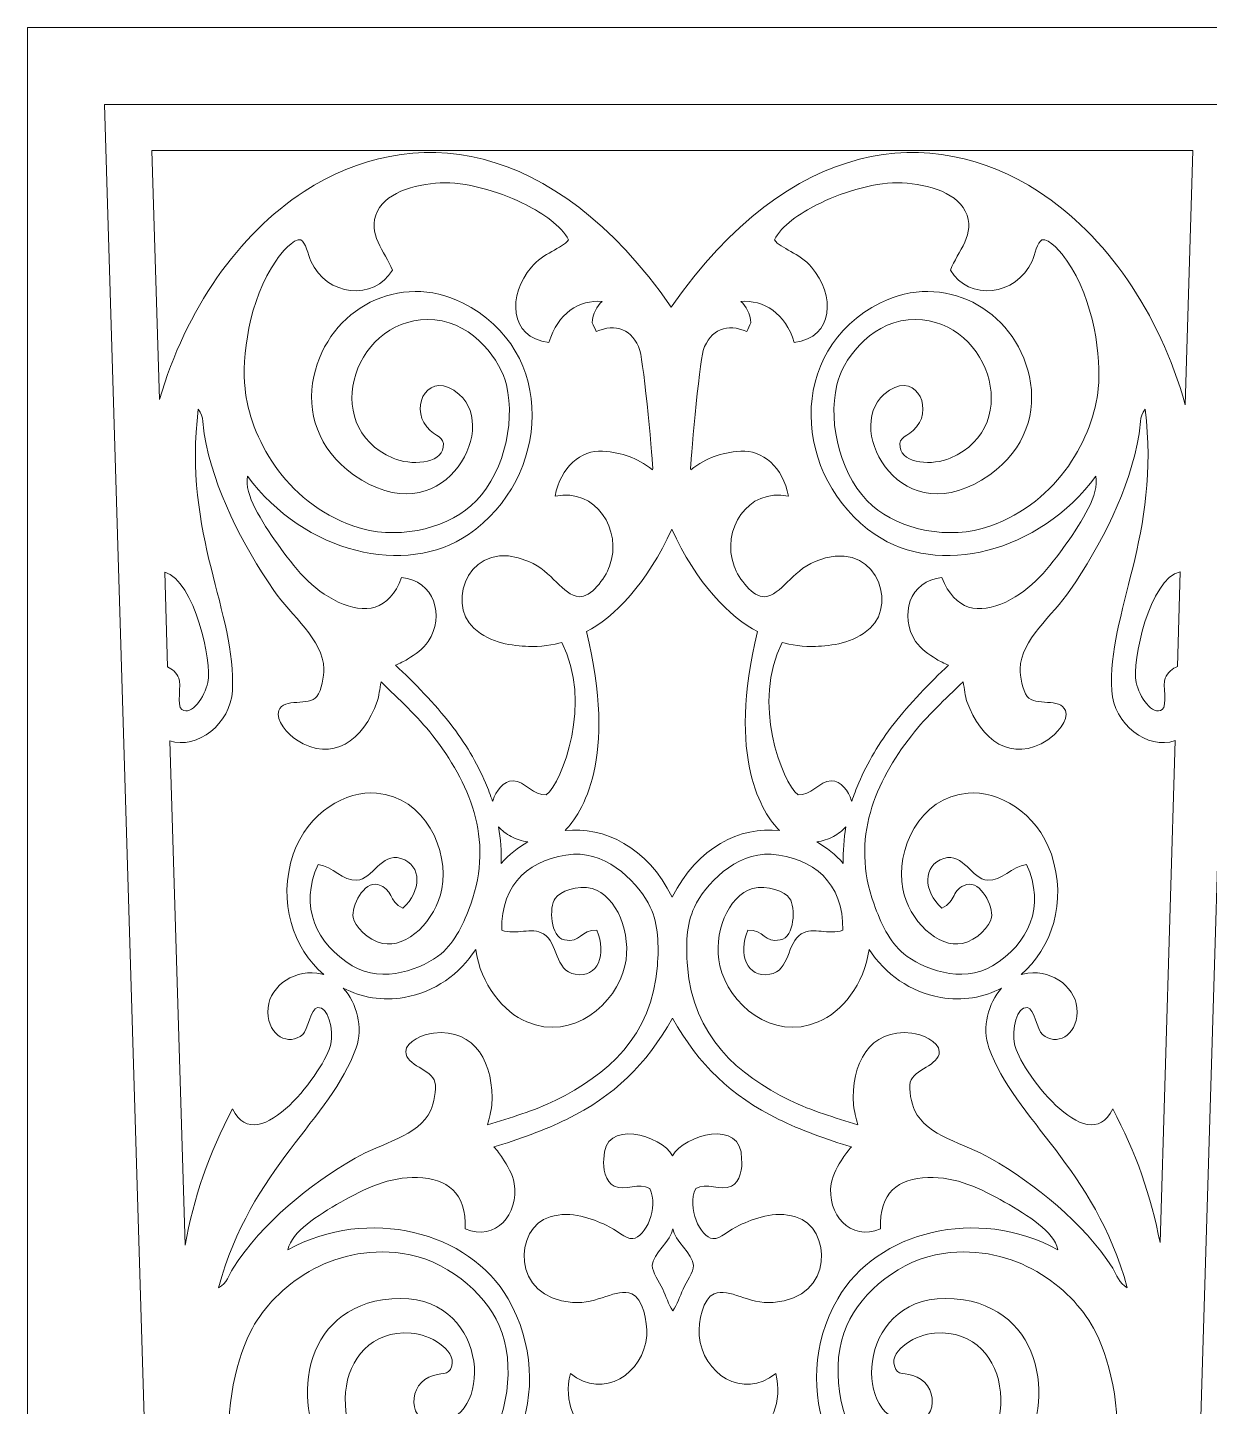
# Model space of a CAD drawing. Header units: millimetres. Extents: x -450 to 450, y -635 to 635.
# Drawn here: x -450 to -373.1, y 545.5 to 635.2 of the extents above; entities that cross this region are included whole.
import ezdxf

# ---------------------------------------------------------------- set-up
doc = ezdxf.new("R2010")
doc.units = ezdxf.units.MM
doc.header["$MEASUREMENT"] = 0
doc.layers.add('Camada 1', color=7, linetype='Continuous')

msp = doc.modelspace()

# ---------------------------------------------------------------- linework, layer by layer
at = {"layer": 'Camada 1', "color": 254, "lineweight": 20}
msp.add_lwpolyline([(-450, 35.1801), (450, 35.1801), (450, 635.1801), (-450, 635.1801), (-450, 35.1801)], close=True, dxfattribs=at)
at = {"layer": 'Camada 1', "color": 250, "lineweight": 20}
for points, knots in [([(-445, 630.1801), (-445, 630.1801), (-438.9545, 430.1057), (-438.9545, 430.1057), (-438.9545, 430.1057), (-438.9545, 430.1057), (-377.1447, 430.1057), (-377.1447, 430.1057), (-377.1447, 430.1057), (-377.1447, 430.1057), (-371.0992, 630.1801), (-371.0992, 630.1801), (-371.0992, 630.1801), (-371.0992, 630.1801), (-445, 630.1801), (-445, 630.1801)], [0, 0, 0, 0, 0.2, 0.2, 0.2, 0.2, 0.4, 0.4, 0.4, 0.4, 0.6, 0.6, 0.6, 0.6, 1, 1, 1, 1]), ([(-301.2439, 430.1057), (-301.2439, 430.1057), (-307.2894, 630.1801), (-307.2894, 630.1801), (-307.2894, 630.1801), (-307.2894, 630.1801), (-369.0992, 630.1801), (-369.0992, 630.1801), (-369.0992, 630.1801), (-369.0992, 630.1801), (-375.1447, 430.1057), (-375.1447, 430.1057), (-375.1447, 430.1057), (-375.1447, 430.1057), (-301.2439, 430.1057), (-301.2439, 430.1057)], [0, 0, 0, 0, 0.2, 0.2, 0.2, 0.2, 0.4, 0.4, 0.4, 0.4, 0.6, 0.6, 0.6, 0.6, 1, 1, 1, 1]), ([(-384.2338, 624.5201), (-391.1973, 629.0286), (-400.3893, 628.1021), (-408.125, 617.0065), (-408.125, 617.0065), (-415.8684, 628.1021), (-425.0603, 629.0286), (-432.0086, 624.5201), (-432.0086, 624.5201), (-436.2966, 621.7377), (-439.7048, 616.8511), (-441.419, 610.9955), (-441.419, 610.9955), (-441.419, 610.9955), (-441.908, 627.1801), (-441.908, 627.1801), (-441.908, 627.1801), (-441.908, 627.1801), (-374.1912, 627.1801), (-374.1912, 627.1801), (-374.1912, 627.1801), (-374.1912, 627.1801), (-374.6903, 610.6609), (-374.6903, 610.6609), (-374.6903, 610.6609), (-376.3834, 616.6648), (-379.8549, 621.6849), (-384.2338, 624.5201)], [0, 0, 0, 0, 0.125, 0.125, 0.125, 0.125, 0.25, 0.25, 0.25, 0.25, 0.375, 0.375, 0.375, 0.375, 0.5, 0.5, 0.5, 0.5, 0.625, 0.625, 0.625, 0.625, 0.75, 0.75, 0.75, 0.75, 1, 1, 1, 1]), ([(-425.671, 599.4241), (-426.4917, 597.2399), (-428.0495, 597.0214), (-429.7973, 597.8295), (-429.7973, 597.8295), (-431.4994, 598.6378), (-432.6621, 600.0793), (-433.7259, 601.5863), (-433.7259, 601.5863), (-434.7974, 603.1152), (-435.9144, 604.797), (-435.6941, 606.0202), (-435.6941, 606.0202), (-432.0086, 600.9966), (-425.3747, 599.4458), (-421.3244, 602.2198), (-421.3244, 602.2198), (-415.9671, 605.8892), (-415.4901, 614.182), (-421.712, 617.2905), (-421.712, 617.2905), (-425.7638, 619.3147), (-430.4194, 616.9427), (-431.3779, 612.4853), (-431.3779, 612.4853), (-431.8707, 610.1937), (-431.1271, 607.7675), (-428.7942, 606.1075), (-428.7942, 606.1075), (-423.095, 602.0668), (-419.2575, 609.0125), (-421.9171, 611.3277), (-421.9171, 611.3277), (-423.9005, 613.0314), (-425.1543, 610.5632), (-424.0372, 609.2309), (-424.0372, 609.2309), (-423.4217, 608.4883), (-422.8594, 608.6412), (-422.9582, 607.8986), (-422.9582, 607.8986), (-423.1026, 606.7629), (-425.1239, 606.7192), (-426.2182, 607.1779), (-426.2182, 607.1779), (-431.2183, 609.2964), (-428.5966, 616.6571), (-423.5129, 616.1765), (-423.5129, 616.1765), (-420.9065, 615.9363), (-419.1967, 613.4463), (-418.8547, 611.9612), (-418.8547, 611.9612), (-418.2316, 609.3401), (-419.1283, 605.8455), (-421.1648, 604.0763), (-421.1648, 604.0763), (-422.9354, 602.5255), (-426.1194, 601.8266), (-428.779, 602.7658), (-428.779, 602.7658), (-433.3232, 604.3602), (-435.5269, 608.5975), (-435.8536, 611.7208), (-435.8536, 611.7208), (-436.074, 613.643), (-435.6257, 617.487), (-433.8171, 620.0644), (-433.8171, 620.0644), (-433.574, 620.4357), (-432.6697, 621.5277), (-432.2213, 621.3748), (-432.2213, 621.3748), (-431.925, 621.2657), (-431.7426, 620.3702), (-431.5754, 619.9989), (-431.5754, 619.9989), (-430.5648, 617.7055), (-427.4416, 617.3997), (-426.2713, 619.4091), (-426.2713, 619.4091), (-426.7273, 620.6322), (-427.9659, 621.7462), (-427.2364, 623.2533), (-427.2364, 623.2533), (-426.6133, 624.5419), (-424.4552, 625.0879), (-422.8518, 625.0879), (-422.8518, 625.0879), (-421.1572, 625.0879), (-419.0447, 624.4109), (-417.5705, 623.6464), (-417.5705, 623.6464), (-416.5219, 623.1222), (-415.2604, 622.2922), (-414.8121, 621.3748), (-414.8121, 621.3748), (-415.2452, 620.807), (-416.4535, 620.5231), (-417.2286, 619.6057), (-417.2286, 619.6057), (-418.7636, 617.8147), (-418.7104, 615.0189), (-416.0887, 614.7132), (-416.0887, 614.7132), (-415.5264, 616.6134), (-414.0978, 617.487), (-412.6236, 617.3778), (-412.6236, 617.3778), (-412.9883, 617.0721), (-413.2239, 616.5915), (-413.2695, 615.98), (-413.2695, 615.98), (-413.1783, 615.8052), (-413.0871, 615.6087), (-413.0035, 615.4121), (-413.0035, 615.4121), (-411.7573, 615.98), (-410.6327, 615.565), (-410.1691, 614.1889), (-410.1691, 614.1889), (-409.9108, 613.2934), (-409.28, 606.5881), (-409.3408, 606.4352), (-409.3408, 606.4352), (-410.4579, 607.2433), (-411.233, 607.5273), (-412.5932, 607.6364), (-412.5932, 607.6364), (-413.9838, 607.7457), (-415.3592, 606.5881), (-415.6784, 604.7096), (-415.6784, 604.7096), (-413.0187, 605.2776), (-411.2938, 602.5037), (-412.1373, 600.1667), (-412.1373, 600.1667), (-412.4488, 599.3367), (-413.3607, 598.1135), (-414.1206, 598.1791), (-414.1206, 598.1791), (-415.2224, 598.2882), (-415.8494, 599.8063), (-417.4033, 600.4724), (-417.4033, 600.4724), (-421.1989, 602.0995), (-422.8442, 597.8514), (-420.9673, 596.126), (-420.9673, 596.126), (-419.8578, 595.1212), (-418.4444, 594.9901), (-417.4185, 594.9465), (-417.4185, 594.9465), (-416.7422, 594.9028), (-415.6936, 595.0556), (-415.2528, 595.2086), (-415.2528, 595.2086), (-413.2315, 591.3426), (-415.2072, 586.1224), (-416.2559, 585.2924), (-416.2559, 585.2924), (-417.069, 585.205), (-417.6389, 586.188), (-418.414, 586.2098), (-418.414, 586.2098), (-419.0371, 586.2316), (-419.5463, 585.4891), (-419.721, 584.943), (-419.721, 584.943), (-419.7286, 584.9211), (-419.7438, 584.8993), (-419.759, 584.8774), (-419.759, 584.8774), (-419.8882, 585.2706), (-420.0336, 585.6852), (-420.2074, 586.0787), (-420.2074, 586.0787), (-420.7858, 587.3887), (-421.5232, 588.655), (-422.5099, 589.9229), (-422.5099, 589.9229), (-423.4608, 591.1448), (-424.8731, 592.6312), (-426.0662, 593.7234), (-426.0662, 593.7234), (-425.8002, 593.8544), (-425.5114, 593.9636), (-425.2759, 594.1165), (-425.2759, 594.1165), (-424.7895, 594.4441), (-424.2728, 594.7499), (-423.9309, 595.2741), (-423.9309, 595.2741), (-422.8518, 596.9122), (-423.5433, 599.2493), (-425.671, 599.4241)], [0, 0, 0, 0, 0.02, 0.02, 0.02, 0.02, 0.04, 0.04, 0.04, 0.04, 0.06, 0.06, 0.06, 0.06, 0.08, 0.08, 0.08, 0.08, 0.1, 0.1, 0.1, 0.1, 0.12, 0.12, 0.12, 0.12, 0.14, 0.14, 0.14, 0.14, 0.16, 0.16, 0.16, 0.16, 0.18, 0.18, 0.18, 0.18, 0.2, 0.2, 0.2, 0.2, 0.22, 0.22, 0.22, 0.22, 0.24, 0.24, 0.24, 0.24, 0.26, 0.26, 0.26, 0.26, 0.28, 0.28, 0.28, 0.28, 0.3, 0.3, 0.3, 0.3, 0.32, 0.32, 0.32, 0.32, 0.34, 0.34, 0.34, 0.34, 0.36, 0.36, 0.36, 0.36, 0.38, 0.38, 0.38, 0.38, 0.4, 0.4, 0.4, 0.4, 0.42, 0.42, 0.42, 0.42, 0.44, 0.44, 0.44, 0.44, 0.46, 0.46, 0.46, 0.46, 0.48, 0.48, 0.48, 0.48, 0.5, 0.5, 0.5, 0.5, 0.52, 0.52, 0.52, 0.52, 0.54, 0.54, 0.54, 0.54, 0.56, 0.56, 0.56, 0.56, 0.58, 0.58, 0.58, 0.58, 0.6, 0.6, 0.6, 0.6, 0.62, 0.62, 0.62, 0.62, 0.64, 0.64, 0.64, 0.64, 0.66, 0.66, 0.66, 0.66, 0.68, 0.68, 0.68, 0.68, 0.7, 0.7, 0.7, 0.7, 0.72, 0.72, 0.72, 0.72, 0.74, 0.74, 0.74, 0.74, 0.76, 0.76, 0.76, 0.76, 0.78, 0.78, 0.78, 0.78, 0.8, 0.8, 0.8, 0.8, 0.82, 0.82, 0.82, 0.82, 0.84, 0.84, 0.84, 0.84, 0.86, 0.86, 0.86, 0.86, 0.88, 0.88, 0.88, 0.88, 0.9, 0.9, 0.9, 0.9, 0.92, 0.92, 0.92, 0.92, 0.94, 0.94, 0.94, 0.94, 0.96, 0.96, 0.96, 0.96, 1, 1, 1, 1]), ([(-403.6112, 607.6364), (-404.9714, 607.5273), (-405.7465, 607.2433), (-406.8636, 606.4352), (-406.8636, 606.4352), (-406.9244, 606.5881), (-406.3089, 613.2934), (-406.0505, 614.1889), (-406.0505, 614.1889), (-405.5869, 615.565), (-404.4699, 615.98), (-403.2237, 615.4121), (-403.2237, 615.4121), (-403.1249, 615.6087), (-403.0413, 615.8052), (-402.9577, 615.98), (-402.9577, 615.98), (-403.0033, 616.5915), (-403.2465, 617.0721), (-403.6112, 617.3778), (-403.6112, 617.3778), (-402.137, 617.487), (-400.7008, 616.6134), (-400.1309, 614.7132), (-400.1309, 614.7132), (-397.5168, 615.0189), (-397.4712, 617.8147), (-399.0062, 619.6057), (-399.0062, 619.6057), (-399.7889, 620.5231), (-401.0048, 620.807), (-401.4227, 621.3748), (-401.4227, 621.3748), (-400.982, 622.2922), (-399.7205, 623.1222), (-398.6719, 623.6464), (-398.6719, 623.6464), (-397.1977, 624.4109), (-395.1004, 625.0879), (-393.4058, 625.0879), (-393.4058, 625.0879), (-391.8024, 625.0879), (-389.6367, 624.5419), (-389.006, 623.2533), (-389.006, 623.2533), (-388.2689, 621.7462), (-389.5075, 620.6322), (-389.9711, 619.4091), (-389.9711, 619.4091), (-388.7932, 617.3997), (-385.67, 617.7055), (-384.6594, 619.9989), (-384.6594, 619.9989), (-384.4922, 620.3702), (-384.3174, 621.2657), (-384.0135, 621.3748), (-384.0135, 621.3748), (-383.5727, 621.5277), (-382.6685, 620.4357), (-382.4177, 620.0644), (-382.4177, 620.0644), (-380.6091, 617.487), (-380.1456, 613.643), (-380.3508, 611.7208), (-380.3508, 611.7208), (-380.6775, 608.5975), (-382.866, 604.3602), (-387.4102, 602.7658), (-387.4102, 602.7658), (-390.0699, 601.8266), (-393.2462, 602.5255), (-395.032, 604.0763), (-395.032, 604.0763), (-397.0685, 605.8455), (-397.9728, 609.3401), (-397.3573, 611.9612), (-397.3573, 611.9612), (-397.0229, 613.4463), (-395.3131, 615.9363), (-392.7143, 616.1765), (-392.7143, 616.1765), (-387.6306, 616.6571), (-384.9861, 609.2964), (-389.9863, 607.1779), (-389.9863, 607.1779), (-391.0729, 606.7192), (-393.0942, 606.7629), (-393.2462, 607.8986), (-393.2462, 607.8986), (-393.345, 608.6412), (-392.7903, 608.4883), (-392.1672, 609.2309), (-392.1672, 609.2309), (-391.0653, 610.5632), (-392.3267, 613.0314), (-394.2949, 611.3277), (-394.2949, 611.3277), (-396.9469, 609.0125), (-393.1018, 602.0668), (-387.4102, 606.1075), (-387.4102, 606.1075), (-385.0697, 607.7675), (-384.3365, 610.195), (-384.8342, 612.4853), (-384.8342, 612.4853), (-385.8031, 616.9441), (-390.4707, 619.314), (-394.5152, 617.2905), (-394.5152, 617.2905), (-400.7292, 614.1813), (-400.2297, 605.8892), (-394.8648, 602.2198), (-394.8648, 602.2198), (-390.7994, 599.4458), (-384.1882, 600.9966), (-380.5103, 606.0202), (-380.5103, 606.0202), (-380.29, 604.797), (-381.3918, 603.1152), (-382.4557, 601.5863), (-382.4557, 601.5863), (-383.5195, 600.0793), (-384.6746, 598.6378), (-386.3692, 597.8295), (-386.3692, 597.8295), (-388.1169, 597.0214), (-389.6823, 597.2399), (-390.5182, 599.4241), (-390.5182, 599.4241), (-392.6383, 599.2493), (-393.3222, 596.9122), (-392.2356, 595.2741), (-392.2356, 595.2741), (-391.886, 594.7499), (-391.3617, 594.4441), (-390.8829, 594.1165), (-390.8829, 594.1165), (-390.6474, 593.9636), (-390.3586, 593.8544), (-390.0926, 593.7234), (-390.0926, 593.7234), (-391.2781, 592.6312), (-392.6882, 591.1427), (-393.6338, 589.9229), (-393.6338, 589.9229), (-394.6182, 588.653), (-395.3626, 587.3912), (-395.9363, 586.0787), (-395.9363, 586.0787), (-396.1072, 585.6878), (-396.2554, 585.2706), (-396.377, 584.8774), (-396.377, 584.8774), (-396.3846, 584.8993), (-396.4074, 584.9211), (-396.4226, 584.943), (-396.4226, 584.943), (-396.5822, 585.4891), (-397.0989, 586.2316), (-397.7296, 586.2098), (-397.7296, 586.2098), (-398.5047, 586.188), (-399.067, 585.205), (-399.8801, 585.2924), (-399.8801, 585.2924), (-400.9364, 586.1224), (-402.9121, 591.3426), (-400.9136, 595.2086), (-400.9136, 595.2086), (-400.4652, 595.0556), (-399.4242, 594.9028), (-398.7479, 594.9465), (-398.7479, 594.9465), (-397.722, 594.9901), (-396.301, 595.1212), (-395.1992, 596.126), (-395.1992, 596.126), (-393.3222, 597.8514), (-394.9973, 602.0979), (-398.7783, 600.4724), (-398.7783, 600.4724), (-400.3318, 599.8046), (-400.9516, 598.2882), (-402.0534, 598.1791), (-402.0534, 598.1791), (-402.8133, 598.1135), (-403.7404, 599.3367), (-404.0444, 600.1667), (-404.0444, 600.1667), (-404.8878, 602.5037), (-403.1781, 605.2776), (-400.5108, 604.7096), (-400.5108, 604.7096), (-400.8452, 606.5881), (-402.213, 607.7457), (-403.6112, 607.6364)], [0, 0, 0, 0, 0.02, 0.02, 0.02, 0.02, 0.04, 0.04, 0.04, 0.04, 0.06, 0.06, 0.06, 0.06, 0.08, 0.08, 0.08, 0.08, 0.1, 0.1, 0.1, 0.1, 0.12, 0.12, 0.12, 0.12, 0.14, 0.14, 0.14, 0.14, 0.16, 0.16, 0.16, 0.16, 0.18, 0.18, 0.18, 0.18, 0.2, 0.2, 0.2, 0.2, 0.22, 0.22, 0.22, 0.22, 0.24, 0.24, 0.24, 0.24, 0.26, 0.26, 0.26, 0.26, 0.28, 0.28, 0.28, 0.28, 0.3, 0.3, 0.3, 0.3, 0.32, 0.32, 0.32, 0.32, 0.34, 0.34, 0.34, 0.34, 0.36, 0.36, 0.36, 0.36, 0.38, 0.38, 0.38, 0.38, 0.4, 0.4, 0.4, 0.4, 0.42, 0.42, 0.42, 0.42, 0.44, 0.44, 0.44, 0.44, 0.46, 0.46, 0.46, 0.46, 0.48, 0.48, 0.48, 0.48, 0.5, 0.5, 0.5, 0.5, 0.52, 0.52, 0.52, 0.52, 0.54, 0.54, 0.54, 0.54, 0.56, 0.56, 0.56, 0.56, 0.58, 0.58, 0.58, 0.58, 0.6, 0.6, 0.6, 0.6, 0.62, 0.62, 0.62, 0.62, 0.64, 0.64, 0.64, 0.64, 0.66, 0.66, 0.66, 0.66, 0.68, 0.68, 0.68, 0.68, 0.7, 0.7, 0.7, 0.7, 0.72, 0.72, 0.72, 0.72, 0.74, 0.74, 0.74, 0.74, 0.76, 0.76, 0.76, 0.76, 0.78, 0.78, 0.78, 0.78, 0.8, 0.8, 0.8, 0.8, 0.82, 0.82, 0.82, 0.82, 0.84, 0.84, 0.84, 0.84, 0.86, 0.86, 0.86, 0.86, 0.88, 0.88, 0.88, 0.88, 0.9, 0.9, 0.9, 0.9, 0.92, 0.92, 0.92, 0.92, 0.94, 0.94, 0.94, 0.94, 0.96, 0.96, 0.96, 0.96, 1, 1, 1, 1]), ([(-436.6667, 564.8706), (-438.1902, 562.0457), (-439.207, 559.0377), (-439.7577, 556.0154), (-439.7577, 556.0154), (-439.7577, 556.0154), (-440.7485, 588.8051), (-440.7485, 588.8051), (-440.7485, 588.8051), (-438.9614, 588.2228), (-436.8017, 589.9094), (-436.6743, 592.0634), (-436.6743, 592.0634), (-436.3932, 597.0869), (-439.9267, 602.2416), (-438.8932, 610.3667), (-438.8932, 610.3667), (-438.5133, 609.8862), (-438.6045, 609.2746), (-438.5133, 608.7723), (-438.5133, 608.7723), (-437.8826, 605.1246), (-436.0284, 601.5645), (-433.9767, 598.5722), (-433.9767, 598.5722), (-432.8748, 596.9559), (-430.7623, 595.3834), (-430.7243, 593.4831), (-430.7243, 593.4831), (-430.7167, 593.0244), (-430.8687, 592.0853), (-431.1803, 591.6921), (-431.1803, 591.6921), (-431.697, 591.0368), (-433.3232, 591.6266), (-433.6651, 590.7747), (-433.6651, 590.7747), (-433.9159, 590.1631), (-433.0344, 589.2021), (-432.5101, 588.8744), (-432.5101, 588.8744), (-430.1544, 587.3237), (-428.1559, 588.8527), (-427.2516, 591.3644), (-427.2516, 591.3644), (-427.13, 591.714), (-427.1072, 592.1944), (-427.0008, 592.6312), (-427.0008, 592.6312), (-425.823, 591.4955), (-424.6822, 590.4697), (-423.6421, 589.1366), (-423.6421, 589.1366), (-421.3083, 586.1452), (-419.6298, 582.4749), (-421.1724, 578.1939), (-421.1724, 578.1939), (-421.6208, 576.9708), (-422.1679, 575.7477), (-423.095, 574.9614), (-423.095, 574.9614), (-424.2652, 574.0003), (-426.8793, 572.9738), (-428.8778, 574.1751), (-428.8778, 574.1751), (-431.2183, 575.5947), (-432.3581, 578.041), (-431.0967, 580.7712), (-431.0967, 580.7712), (-430.1392, 580.6402), (-429.4933, 579.6791), (-428.5814, 579.7447), (-428.5814, 579.7447), (-427.51, 579.8102), (-427.016, 581.5576), (-425.7166, 581.1643), (-425.7166, 581.1643), (-424.3032, 580.7058), (-424.3868, 579.0239), (-425.5798, 577.9318), (-425.5798, 577.9318), (-426.5449, 578.3468), (-426.203, 579.1986), (-427.206, 579.4608), (-427.206, 579.4608), (-428.1407, 579.7228), (-428.9386, 578.0192), (-428.8246, 577.3203), (-428.8246, 577.3203), (-428.7334, 576.7742), (-427.8671, 575.8351), (-426.9173, 575.6384), (-426.9173, 575.6384), (-425.3291, 575.289), (-423.4445, 577.1236), (-423.057, 579.1768), (-423.057, 579.1768), (-422.5706, 581.6667), (-424.136, 585.1614), (-427.3124, 585.4017), (-427.3124, 585.4017), (-429.2425, 585.5764), (-431.773, 584.2004), (-432.7153, 581.4265), (-432.7153, 581.4265), (-433.7563, 578.3032), (-432.7229, 575.3327), (-430.7243, 573.6072), (-430.7243, 573.6072), (-430.8687, 573.6509), (-431.0207, 573.6727), (-431.1803, 573.6946), (-431.1803, 573.6946), (-432.8369, 573.9129), (-434.4174, 572.6898), (-434.3642, 571.1609), (-434.3642, 571.1609), (-434.3339, 569.6102), (-433.004, 568.9331), (-432.0998, 569.7194), (-432.0998, 569.7194), (-431.7806, 569.9815), (-431.5754, 571.4231), (-431.1423, 571.4667), (-431.1423, 571.4667), (-430.4204, 571.5759), (-430.0936, 570.0252), (-430.2836, 569.0859), (-430.2836, 569.0859), (-430.5952, 567.4915), (-435.0026, 561.4632), (-436.6667, 564.8706)], [0, 0, 0, 0, 0.0294118, 0.0294118, 0.0294118, 0.0294118, 0.0588235, 0.0588235, 0.0588235, 0.0588235, 0.0882353, 0.0882353, 0.0882353, 0.0882353, 0.1176471, 0.1176471, 0.1176471, 0.1176471, 0.1470588, 0.1470588, 0.1470588, 0.1470588, 0.1764706, 0.1764706, 0.1764706, 0.1764706, 0.2058824, 0.2058824, 0.2058824, 0.2058824, 0.2352941, 0.2352941, 0.2352941, 0.2352941, 0.2647059, 0.2647059, 0.2647059, 0.2647059, 0.2941176, 0.2941176, 0.2941176, 0.2941176, 0.3235294, 0.3235294, 0.3235294, 0.3235294, 0.3529412, 0.3529412, 0.3529412, 0.3529412, 0.3823529, 0.3823529, 0.3823529, 0.3823529, 0.4117647, 0.4117647, 0.4117647, 0.4117647, 0.4411765, 0.4411765, 0.4411765, 0.4411765, 0.4705882, 0.4705882, 0.4705882, 0.4705882, 0.5, 0.5, 0.5, 0.5, 0.5294118, 0.5294118, 0.5294118, 0.5294118, 0.5588235, 0.5588235, 0.5588235, 0.5588235, 0.5882353, 0.5882353, 0.5882353, 0.5882353, 0.6176471, 0.6176471, 0.6176471, 0.6176471, 0.6470588, 0.6470588, 0.6470588, 0.6470588, 0.6764706, 0.6764706, 0.6764706, 0.6764706, 0.7058824, 0.7058824, 0.7058824, 0.7058824, 0.7352941, 0.7352941, 0.7352941, 0.7352941, 0.7647059, 0.7647059, 0.7647059, 0.7647059, 0.7941176, 0.7941176, 0.7941176, 0.7941176, 0.8235294, 0.8235294, 0.8235294, 0.8235294, 0.8529412, 0.8529412, 0.8529412, 0.8529412, 0.8823529, 0.8823529, 0.8823529, 0.8823529, 0.9117647, 0.9117647, 0.9117647, 0.9117647, 0.9411765, 0.9411765, 0.9411765, 0.9411765, 1, 1, 1, 1]), ([(-385.0241, 580.7712), (-383.7551, 578.041), (-384.8874, 575.5947), (-387.2278, 574.1751), (-387.2278, 574.1751), (-389.2264, 572.9738), (-391.8404, 574.0003), (-393.0107, 574.9614), (-393.0107, 574.9614), (-393.9453, 575.7477), (-394.5001, 576.9708), (-394.9408, 578.1939), (-394.9408, 578.1939), (-396.491, 582.4749), (-394.8366, 586.1466), (-392.5091, 589.1366), (-392.5091, 589.1366), (-391.4704, 590.4711), (-390.3206, 591.4955), (-389.1504, 592.6312), (-389.1504, 592.6312), (-389.0516, 592.1944), (-389.0212, 591.714), (-388.892, 591.3644), (-388.892, 591.3644), (-387.9953, 588.8527), (-385.9892, 587.3237), (-383.6411, 588.8744), (-383.6411, 588.8744), (-383.1092, 589.2021), (-382.2353, 590.1631), (-382.4861, 590.7747), (-382.4861, 590.7747), (-382.828, 591.6266), (-384.4466, 591.0368), (-384.9709, 591.6921), (-384.9709, 591.6921), (-385.2825, 592.0853), (-385.4345, 593.0244), (-385.4345, 593.4831), (-385.4345, 593.4831), (-385.4041, 595.3834), (-383.2992, 596.9559), (-382.1973, 598.5722), (-382.1973, 598.5722), (-380.1532, 601.5645), (-378.3142, 605.1246), (-377.6911, 608.7723), (-377.6911, 608.7723), (-377.5999, 609.2746), (-377.6987, 609.8862), (-377.3112, 610.3667), (-377.3112, 610.3667), (-376.2625, 602.2416), (-379.7732, 597.0869), (-379.4769, 592.0634), (-379.4769, 592.0634), (-379.3484, 589.8913), (-377.1459, 588.1948), (-375.3503, 588.8205), (-375.3503, 588.8205), (-375.3503, 588.8205), (-376.3365, 556.18), (-376.3365, 556.18), (-376.3365, 556.18), (-376.9012, 559.1468), (-377.9142, 562.097), (-379.4161, 564.8706), (-379.4161, 564.8706), (-381.0651, 561.4632), (-385.4877, 567.4915), (-385.8068, 569.0859), (-385.8068, 569.0859), (-385.9968, 570.0252), (-385.6776, 571.5759), (-384.9557, 571.4667), (-384.9557, 571.4667), (-384.5226, 571.4231), (-384.3098, 569.9815), (-383.9907, 569.7194), (-383.9907, 569.7194), (-383.0864, 568.9331), (-381.7642, 569.6102), (-381.7262, 571.1609), (-381.7262, 571.1609), (-381.6882, 572.6898), (-383.2688, 573.9129), (-384.9253, 573.6946), (-384.9253, 573.6946), (-385.0849, 573.6727), (-385.2293, 573.6509), (-385.3737, 573.6072), (-385.3737, 573.6072), (-383.3828, 575.3327), (-382.3569, 578.3032), (-383.4056, 581.4265), (-383.4056, 581.4265), (-384.3554, 584.2004), (-386.8935, 585.5764), (-388.816, 585.4017), (-388.816, 585.4017), (-392, 585.1614), (-393.5578, 581.6667), (-393.0638, 579.1768), (-393.0638, 579.1768), (-392.6687, 577.1236), (-390.7766, 575.289), (-389.1884, 575.6384), (-389.1884, 575.6384), (-388.2461, 575.8351), (-387.3798, 576.7742), (-387.2962, 577.3203), (-387.2962, 577.3203), (-387.1746, 578.0192), (-387.9877, 579.7228), (-388.9072, 579.4608), (-388.9072, 579.4608), (-389.9179, 579.1986), (-389.5683, 578.3468), (-390.5334, 577.9318), (-390.5334, 577.9318), (-391.7264, 579.0239), (-391.8176, 580.7058), (-390.3966, 581.1643), (-390.3966, 581.1643), (-389.1124, 581.5576), (-388.6033, 579.8102), (-387.547, 579.7447), (-387.547, 579.7447), (-386.6351, 579.6791), (-385.9816, 580.6402), (-385.0241, 580.7712)], [0, 0, 0, 0, 0.0294118, 0.0294118, 0.0294118, 0.0294118, 0.0588235, 0.0588235, 0.0588235, 0.0588235, 0.0882353, 0.0882353, 0.0882353, 0.0882353, 0.1176471, 0.1176471, 0.1176471, 0.1176471, 0.1470588, 0.1470588, 0.1470588, 0.1470588, 0.1764706, 0.1764706, 0.1764706, 0.1764706, 0.2058824, 0.2058824, 0.2058824, 0.2058824, 0.2352941, 0.2352941, 0.2352941, 0.2352941, 0.2647059, 0.2647059, 0.2647059, 0.2647059, 0.2941176, 0.2941176, 0.2941176, 0.2941176, 0.3235294, 0.3235294, 0.3235294, 0.3235294, 0.3529412, 0.3529412, 0.3529412, 0.3529412, 0.3823529, 0.3823529, 0.3823529, 0.3823529, 0.4117647, 0.4117647, 0.4117647, 0.4117647, 0.4411765, 0.4411765, 0.4411765, 0.4411765, 0.4705882, 0.4705882, 0.4705882, 0.4705882, 0.5, 0.5, 0.5, 0.5, 0.5294118, 0.5294118, 0.5294118, 0.5294118, 0.5588235, 0.5588235, 0.5588235, 0.5588235, 0.5882353, 0.5882353, 0.5882353, 0.5882353, 0.6176471, 0.6176471, 0.6176471, 0.6176471, 0.6470588, 0.6470588, 0.6470588, 0.6470588, 0.6764706, 0.6764706, 0.6764706, 0.6764706, 0.7058824, 0.7058824, 0.7058824, 0.7058824, 0.7352941, 0.7352941, 0.7352941, 0.7352941, 0.7647059, 0.7647059, 0.7647059, 0.7647059, 0.7941176, 0.7941176, 0.7941176, 0.7941176, 0.8235294, 0.8235294, 0.8235294, 0.8235294, 0.8529412, 0.8529412, 0.8529412, 0.8529412, 0.8823529, 0.8823529, 0.8823529, 0.8823529, 0.9117647, 0.9117647, 0.9117647, 0.9117647, 0.9411765, 0.9411765, 0.9411765, 0.9411765, 1, 1, 1, 1]), ([(-408.0642, 578.6308), (-409.7056, 581.9289), (-412.4944, 583.2393), (-415.0401, 582.9772), (-415.0401, 582.9772), (-413.961, 584.0474), (-411.5901, 587.6733), (-413.6495, 595.9075), (-413.6495, 595.9075), (-411.9017, 596.7812), (-409.622, 599.1182), (-408.0946, 602.5692), (-408.0946, 602.5692), (-406.552, 599.1182), (-404.2647, 596.7812), (-402.517, 595.9075), (-402.517, 595.9075), (-404.5535, 587.6733), (-402.175, 584.0474), (-401.0884, 582.9772), (-401.0884, 582.9772), (-403.6416, 583.2393), (-406.4228, 581.9289), (-408.0642, 578.6308)], [0, 0, 0, 0, 0.1428571, 0.1428571, 0.1428571, 0.1428571, 0.2857143, 0.2857143, 0.2857143, 0.2857143, 0.4285714, 0.4285714, 0.4285714, 0.4285714, 0.5714286, 0.5714286, 0.5714286, 0.5714286, 0.7142857, 0.7142857, 0.7142857, 0.7142857, 1, 1, 1, 1]), ([(-440.1547, 592.8715), (-440.324, 593.2383), (-440.5901, 593.4864), (-440.8936, 593.6075), (-440.8936, 593.6075), (-440.8936, 593.6075), (-441.0798, 599.77), (-441.0798, 599.77), (-441.0798, 599.77), (-439.114, 599.2064), (-438.0016, 593.9019), (-438.2701, 592.6094), (-438.2701, 592.6094), (-438.4601, 591.6703), (-439.3416, 590.4034), (-439.9571, 590.8403), (-439.9571, 590.8403), (-440.3218, 591.0805), (-439.9723, 592.4784), (-440.1547, 592.8715)], [0, 0, 0, 0, 0.1666667, 0.1666667, 0.1666667, 0.1666667, 0.3333333, 0.3333333, 0.3333333, 0.3333333, 0.5, 0.5, 0.5, 0.5, 0.6666667, 0.6666667, 0.6666667, 0.6666667, 1, 1, 1, 1]), ([(-377.8887, 592.6094), (-378.1677, 593.9213), (-377.0344, 599.3662), (-375.0188, 599.792), (-375.0188, 599.792), (-375.0188, 599.792), (-375.2049, 593.6305), (-375.2049, 593.6305), (-375.2049, 593.6305), (-375.5354, 593.5197), (-375.8283, 593.2632), (-376.0118, 592.8715), (-376.0118, 592.8715), (-376.1865, 592.4784), (-375.8294, 591.0805), (-376.1941, 590.8403), (-376.1941, 590.8403), (-376.8096, 590.4034), (-377.6911, 591.6703), (-377.8887, 592.6094)], [0, 0, 0, 0, 0.1666667, 0.1666667, 0.1666667, 0.1666667, 0.3333333, 0.3333333, 0.3333333, 0.3333333, 0.5, 0.5, 0.5, 0.5, 0.6666667, 0.6666667, 0.6666667, 0.6666667, 1, 1, 1, 1]), ([(-417.4641, 582.2346), (-418.1025, 581.8633), (-418.6876, 581.4047), (-419.1891, 580.8367), (-419.1891, 580.8367), (-419.1739, 581.623), (-419.2271, 582.4312), (-419.3639, 583.2175), (-419.3639, 583.2175), (-419.1435, 582.9772), (-418.863, 582.7571), (-418.5432, 582.5841), (-418.5432, 582.5841), (-418.2172, 582.4077), (-417.8441, 582.2783), (-417.4641, 582.2346)], [0, 0, 0, 0, 0.2, 0.2, 0.2, 0.2, 0.4, 0.4, 0.4, 0.4, 0.6, 0.6, 0.6, 0.6, 1, 1, 1, 1]), ([(-396.9393, 580.8367), (-397.4333, 581.4047), (-398.026, 581.8633), (-398.6643, 582.2346), (-398.6643, 582.2346), (-398.2843, 582.2783), (-397.9181, 582.4061), (-397.5852, 582.5841), (-397.5852, 582.5841), (-397.2647, 582.7555), (-396.9849, 582.9772), (-396.7721, 583.2175), (-396.7721, 583.2175), (-396.9013, 582.4312), (-396.9545, 581.623), (-396.9393, 580.8367)], [0, 0, 0, 0, 0.2, 0.2, 0.2, 0.2, 0.4, 0.4, 0.4, 0.4, 0.6, 0.6, 0.6, 0.6, 1, 1, 1, 1]), ([(-428.6802, 561.6816), (-431.6742, 559.9125), (-434.691, 557.5318), (-436.6287, 554.5176), (-436.6287, 554.5176), (-436.9023, 554.1026), (-437.0391, 553.5129), (-437.571, 553.2507), (-437.571, 553.2507), (-435.4509, 561.0919), (-430.2912, 564.1497), (-428.627, 568.8457), (-428.627, 568.8457), (-428.1559, 570.1781), (-428.5814, 571.7288), (-429.4629, 572.7335), (-429.4629, 572.7335), (-428.2851, 572.122), (-426.9185, 571.8688), (-425.4962, 572.122), (-425.4962, 572.122), (-423.4838, 572.4802), (-421.9095, 573.629), (-420.8457, 575.2453), (-420.8457, 575.2453), (-420.5265, 572.952), (-419.0371, 571.1609), (-417.5173, 570.5275), (-417.5173, 570.5275), (-414.5309, 569.2607), (-411.7041, 571.707), (-411.1418, 574.1751), (-411.1418, 574.1751), (-410.6783, 576.2282), (-411.6737, 578.7618), (-413.2771, 579.1986), (-413.2771, 579.1986), (-414.2118, 579.4608), (-415.3972, 579.0021), (-415.686, 578.5652), (-415.686, 578.5652), (-416.0735, 577.9755), (-416.0203, 576.0534), (-415.0705, 575.8569), (-415.0705, 575.8569), (-414.037, 575.6166), (-414.0218, 576.5558), (-412.9655, 576.4903), (-412.9655, 576.4903), (-412.3044, 574.9395), (-412.9048, 573.3669), (-414.3714, 573.629), (-414.3714, 573.629), (-415.724, 573.8475), (-415.4808, 575.6821), (-416.4307, 576.2501), (-416.4307, 576.2501), (-417.2362, 576.7305), (-418.2164, 576.1627), (-419.1511, 576.4903), (-419.1511, 576.4903), (-419.2271, 579.5699), (-417.2134, 581.2299), (-414.4853, 581.4265), (-414.4853, 581.4265), (-412.1677, 581.5793), (-410.1691, 579.4171), (-409.4928, 577.9973), (-409.4928, 577.9973), (-408.9457, 576.8616), (-408.9381, 575.4855), (-409.0293, 574.1751), (-409.0293, 574.1751), (-409.3636, 569.5883), (-412.3433, 567.0568), (-415.648, 565.4384), (-415.648, 565.4384), (-417.1154, 564.7198), (-418.5584, 564.3245), (-420.0782, 563.8439), (-420.0782, 563.8439), (-419.9946, 564.2808), (-419.8274, 564.7395), (-419.8046, 565.1108), (-419.8046, 565.1108), (-419.6298, 567.7973), (-420.8533, 570.1125), (-423.6041, 569.8067), (-423.6041, 569.8067), (-424.212, 569.7412), (-425.3899, 569.2826), (-425.3975, 568.6054), (-425.3975, 568.6054), (-425.4127, 567.6881), (-423.7105, 567.4478), (-423.4977, 566.6178), (-423.4977, 566.6178), (-423.3685, 566.1373), (-423.5965, 565.1982), (-423.7789, 564.7832), (-423.7789, 564.7832), (-424.5464, 563.0795), (-427.0616, 562.6427), (-428.6802, 561.6816)], [0, 0, 0, 0, 0.037037, 0.037037, 0.037037, 0.037037, 0.0740741, 0.0740741, 0.0740741, 0.0740741, 0.1111111, 0.1111111, 0.1111111, 0.1111111, 0.1481481, 0.1481481, 0.1481481, 0.1481481, 0.1851852, 0.1851852, 0.1851852, 0.1851852, 0.2222222, 0.2222222, 0.2222222, 0.2222222, 0.2592593, 0.2592593, 0.2592593, 0.2592593, 0.2962963, 0.2962963, 0.2962963, 0.2962963, 0.3333333, 0.3333333, 0.3333333, 0.3333333, 0.3703704, 0.3703704, 0.3703704, 0.3703704, 0.4074074, 0.4074074, 0.4074074, 0.4074074, 0.4444444, 0.4444444, 0.4444444, 0.4444444, 0.4814815, 0.4814815, 0.4814815, 0.4814815, 0.5185185, 0.5185185, 0.5185185, 0.5185185, 0.5555556, 0.5555556, 0.5555556, 0.5555556, 0.5925926, 0.5925926, 0.5925926, 0.5925926, 0.6296296, 0.6296296, 0.6296296, 0.6296296, 0.6666667, 0.6666667, 0.6666667, 0.6666667, 0.7037037, 0.7037037, 0.7037037, 0.7037037, 0.7407407, 0.7407407, 0.7407407, 0.7407407, 0.7777778, 0.7777778, 0.7777778, 0.7777778, 0.8148148, 0.8148148, 0.8148148, 0.8148148, 0.8518519, 0.8518519, 0.8518519, 0.8518519, 0.8888889, 0.8888889, 0.8888889, 0.8888889, 0.9259259, 0.9259259, 0.9259259, 0.9259259, 1, 1, 1, 1]), ([(-387.3874, 561.6816), (-389.006, 562.6427), (-391.5137, 563.0795), (-392.2963, 564.7832), (-392.2963, 564.7832), (-392.4939, 565.1982), (-392.7067, 566.1373), (-392.5851, 566.6178), (-392.5851, 566.6178), (-392.3723, 567.4478), (-390.6778, 567.6881), (-390.693, 568.6054), (-390.693, 568.6054), (-390.7158, 569.2826), (-391.8784, 569.7412), (-392.4863, 569.8067), (-392.4863, 569.8067), (-395.2447, 570.1125), (-396.453, 567.7973), (-396.2706, 565.1108), (-396.2706, 565.1108), (-396.2478, 564.7395), (-396.0806, 564.2808), (-395.997, 563.8439), (-395.997, 563.8439), (-397.5168, 564.3245), (-398.9594, 564.7207), (-400.4272, 565.4384), (-400.4272, 565.4384), (-403.7391, 567.0577), (-406.7344, 569.5883), (-407.0763, 574.1751), (-407.0763, 574.1751), (-407.1675, 575.4855), (-407.1675, 576.8616), (-406.6204, 577.9973), (-406.6204, 577.9973), (-405.9441, 579.4171), (-403.9608, 581.5793), (-401.6355, 581.4265), (-401.6355, 581.4265), (-398.9151, 581.2299), (-396.8937, 579.5699), (-396.9697, 576.4903), (-396.9697, 576.4903), (-397.8968, 576.1627), (-398.8695, 576.7305), (-399.6749, 576.2501), (-399.6749, 576.2501), (-400.6248, 575.6821), (-400.3817, 573.8475), (-401.7267, 573.629), (-401.7267, 573.629), (-403.2009, 573.3669), (-403.8088, 574.9395), (-403.1553, 576.4903), (-403.1553, 576.4903), (-402.0914, 576.5558), (-402.0686, 575.6166), (-401.0428, 575.8569), (-401.0428, 575.8569), (-400.0929, 576.0534), (-400.0397, 577.9755), (-400.4272, 578.5652), (-400.4272, 578.5652), (-400.716, 579.0021), (-401.9014, 579.4608), (-402.8437, 579.1986), (-402.8437, 579.1986), (-404.4395, 578.7618), (-405.435, 576.2282), (-404.9638, 574.1751), (-404.9638, 574.1751), (-404.3939, 571.707), (-401.5747, 569.2607), (-398.5731, 570.5275), (-398.5731, 570.5275), (-397.0533, 571.1609), (-395.5715, 572.952), (-395.2599, 575.2453), (-395.2599, 575.2453), (-394.1885, 573.629), (-392.6142, 572.4802), (-390.6018, 572.122), (-390.6018, 572.122), (-389.1796, 571.8688), (-387.813, 572.122), (-386.6427, 572.7335), (-386.6427, 572.7335), (-387.5166, 571.7288), (-387.9345, 570.1781), (-387.4634, 568.8457), (-387.4634, 568.8457), (-385.784, 564.1497), (-380.6167, 561.0919), (-378.4662, 553.2507), (-378.4662, 553.2507), (-378.9982, 553.5129), (-379.1425, 554.1026), (-379.4161, 554.5176), (-379.4161, 554.5176), (-381.3614, 557.5318), (-384.3858, 559.9125), (-387.3874, 561.6816)], [0, 0, 0, 0, 0.037037, 0.037037, 0.037037, 0.037037, 0.0740741, 0.0740741, 0.0740741, 0.0740741, 0.1111111, 0.1111111, 0.1111111, 0.1111111, 0.1481481, 0.1481481, 0.1481481, 0.1481481, 0.1851852, 0.1851852, 0.1851852, 0.1851852, 0.2222222, 0.2222222, 0.2222222, 0.2222222, 0.2592593, 0.2592593, 0.2592593, 0.2592593, 0.2962963, 0.2962963, 0.2962963, 0.2962963, 0.3333333, 0.3333333, 0.3333333, 0.3333333, 0.3703704, 0.3703704, 0.3703704, 0.3703704, 0.4074074, 0.4074074, 0.4074074, 0.4074074, 0.4444444, 0.4444444, 0.4444444, 0.4444444, 0.4814815, 0.4814815, 0.4814815, 0.4814815, 0.5185185, 0.5185185, 0.5185185, 0.5185185, 0.5555556, 0.5555556, 0.5555556, 0.5555556, 0.5925926, 0.5925926, 0.5925926, 0.5925926, 0.6296296, 0.6296296, 0.6296296, 0.6296296, 0.6666667, 0.6666667, 0.6666667, 0.6666667, 0.7037037, 0.7037037, 0.7037037, 0.7037037, 0.7407407, 0.7407407, 0.7407407, 0.7407407, 0.7777778, 0.7777778, 0.7777778, 0.7777778, 0.8148148, 0.8148148, 0.8148148, 0.8148148, 0.8518519, 0.8518519, 0.8518519, 0.8518519, 0.8888889, 0.8888889, 0.8888889, 0.8888889, 0.9259259, 0.9259259, 0.9259259, 0.9259259, 1, 1, 1, 1]), ([(-429.7897, 539.2503), (-430.048, 541.6092), (-432.928, 542.7668), (-434.691, 541.1505), (-434.691, 541.1505), (-434.9874, 540.8884), (-435.4813, 540.1676), (-435.7777, 540.2113), (-435.7777, 540.2113), (-436.2488, 540.255), (-436.6211, 541.6747), (-436.7047, 542.1115), (-436.7047, 542.1115), (-437.3278, 545.2786), (-436.2868, 548.9698), (-435.3749, 550.6298), (-435.3749, 550.6298), (-433.8855, 553.2944), (-430.2988, 556.1338), (-425.6178, 555.4786), (-425.6178, 555.4786), (-422.8746, 555.1073), (-420.291, 553.0105), (-419.3183, 550.7826), (-419.3183, 550.7826), (-418.2088, 548.2272), (-418.7864, 544.667), (-420.3669, 542.592), (-420.3669, 542.592), (-421.2484, 541.4125), (-423.7257, 539.9492), (-426.1118, 540.9103), (-426.1118, 540.9103), (-430.8003, 542.8105), (-430.314, 550.6735), (-425.0403, 550.3021), (-425.0403, 550.3021), (-423.8853, 550.2148), (-422.1071, 549.2537), (-422.4111, 548.1617), (-422.4111, 548.1617), (-422.6162, 547.4408), (-423.0646, 547.8122), (-423.8929, 547.4408), (-423.8929, 547.4408), (-425.4051, 546.7419), (-425.2531, 543.9462), (-422.8214, 544.5797), (-422.8214, 544.5797), (-419.5615, 545.4314), (-420.2454, 553.4911), (-426.9173, 552.4644), (-426.9173, 552.4644), (-429.6453, 552.0276), (-431.2359, 550.1698), (-431.6666, 547.8777), (-431.6666, 547.8777), (-432.5124, 543.3771), (-429.3032, 539.1232), (-424.9491, 539.0974), (-424.9491, 539.0974), (-418.2696, 539.0579), (-415.4124, 546.7419), (-418.7408, 552.53), (-418.7408, 552.53), (-421.2712, 556.9201), (-427.8291, 558.5801), (-433.0648, 555.7188), (-433.0648, 555.7188), (-432.7913, 556.9201), (-431.1499, 557.9249), (-429.6149, 558.8203), (-429.6149, 558.8203), (-428.0799, 559.694), (-426.4689, 560.4803), (-424.63, 560.4149), (-424.63, 560.4149), (-422.7302, 560.3493), (-421.4232, 559.4319), (-421.5372, 557.0731), (-421.5372, 557.0731), (-419.5539, 556.2431), (-418.0113, 558.034), (-418.3456, 560.0217), (-418.3456, 560.0217), (-418.4444, 560.6551), (-418.794, 561.1793), (-419.1055, 561.6816), (-419.1055, 561.6816), (-419.2575, 561.9219), (-419.4627, 562.184), (-419.6602, 562.4024), (-419.6602, 562.4024), (-418.1556, 562.8393), (-416.2848, 563.5345), (-414.9413, 564.1934), (-414.9413, 564.1934), (-411.8319, 565.7186), (-409.7664, 567.7318), (-408.0566, 570.7678), (-408.0566, 570.7678), (-406.3164, 567.7318), (-404.2433, 565.7186), (-401.134, 564.1934), (-401.134, 564.1934), (-399.7904, 563.5345), (-397.9196, 562.8393), (-396.415, 562.4024), (-396.415, 562.4024), (-396.605, 562.184), (-396.8101, 561.9219), (-396.9621, 561.6816), (-396.9621, 561.6816), (-397.2737, 561.1793), (-397.6156, 560.6551), (-397.722, 560.0217), (-397.722, 560.0217), (-398.0412, 558.034), (-396.491, 556.2431), (-394.5152, 557.0731), (-394.5152, 557.0731), (-394.6368, 559.4319), (-393.3298, 560.3493), (-391.4377, 560.4149), (-391.4377, 560.4149), (-389.5987, 560.4803), (-387.9801, 559.694), (-386.4451, 558.8203), (-386.4451, 558.8203), (-384.9026, 557.9249), (-383.2536, 556.9201), (-382.98, 555.7188), (-382.98, 555.7188), (-388.2233, 558.5801), (-394.7736, 556.9201), (-397.3041, 552.53), (-397.3041, 552.53), (-400.6172, 546.7419), (-397.7372, 539.0579), (-391.0501, 539.0974), (-391.0501, 539.0974), (-386.696, 539.1232), (-383.502, 543.3771), (-384.363, 547.8777), (-384.363, 547.8777), (-384.8014, 550.1697), (-386.3919, 552.0276), (-389.12, 552.4644), (-389.12, 552.4644), (-395.7919, 553.4911), (-396.4606, 545.4314), (-393.193, 544.5797), (-393.193, 544.5797), (-390.7614, 543.9462), (-390.6246, 546.7419), (-392.1292, 547.4408), (-392.1292, 547.4408), (-392.9651, 547.8122), (-393.4058, 547.4408), (-393.6186, 548.1617), (-393.6186, 548.1617), (-393.9225, 549.2537), (-392.152, 550.2148), (-390.9969, 550.3021), (-390.9969, 550.3021), (-385.7232, 550.6735), (-385.2217, 542.8105), (-389.9027, 540.9103), (-389.9027, 540.9103), (-392.2888, 539.9492), (-394.7584, 541.4125), (-395.6475, 542.592), (-395.6475, 542.592), (-397.2357, 544.667), (-397.8208, 548.2272), (-396.719, 550.7826), (-396.719, 550.7826), (-395.7539, 553.0105), (-393.1702, 555.1073), (-390.427, 555.4786), (-390.427, 555.4786), (-385.746, 556.1338), (-382.1517, 553.2944), (-380.6623, 550.6298), (-380.6623, 550.6298), (-379.7429, 548.9698), (-378.6942, 545.2786), (-379.3097, 542.1115), (-379.3097, 542.1115), (-379.3933, 541.6747), (-379.7656, 540.255), (-380.2292, 540.2113), (-380.2292, 540.2113), (-380.5331, 540.1676), (-381.0195, 540.8884), (-381.3158, 541.1505), (-381.3158, 541.1505), (-383.0864, 542.7668), (-385.9664, 541.6092), (-386.2172, 539.2503), (-386.2172, 539.2503), (-385.3433, 538.3548), (-383.8311, 537.9179), (-383.8919, 536.2143), (-383.8919, 536.2143), (-383.9527, 534.7727), (-385.6321, 533.2874), (-387.0303, 532.5667), (-387.0303, 532.5667), (-388.5045, 531.7804), (-390.6094, 531.431), (-392.19, 531.4528), (-392.19, 531.4528), (-393.3146, 531.4528), (-394.728, 531.6275), (-395.4955, 532.2391), (-395.4955, 532.2391), (-395.3359, 532.9598), (-394.3937, 533.768), (-394.0745, 534.9474), (-394.0745, 534.9474), (-393.4362, 537.2627), (-394.5836, 539.7744), (-397.0077, 538.8571), (-397.0077, 538.8571), (-396.5822, 535.6027), (-399.3254, 533.768), (-401.8787, 534.86), (-401.8787, 534.86), (-403.71, 535.6463), (-406.1189, 538.7261), (-406.6736, 540.7573), (-406.6736, 540.7573), (-406.9472, 541.7401), (-406.8636, 543.291), (-406.6736, 544.0117), (-406.6736, 544.0117), (-405.3666, 543.8151), (-404.1431, 543.0944), (-402.8969, 543.6186), (-402.8969, 543.6186), (-401.6127, 544.1647), (-400.868, 545.8245), (-401.3315, 547.6811), (-401.3315, 547.6811), (-403.4744, 545.9338), (-406.1113, 547.6593), (-406.3089, 550.1493), (-406.3089, 550.1493), (-406.3772, 551.0448), (-406.0581, 552.5737), (-405.3362, 552.8576), (-405.3362, 552.8576), (-404.3103, 553.2507), (-403.1549, 552.1747), (-401.4911, 552.2898), (-401.4911, 552.2898), (-397.4709, 552.5678), (-397.6764, 557.1823), (-400.0397, 557.8594), (-400.0397, 557.8594), (-401.4379, 558.2744), (-402.7677, 557.7283), (-403.6948, 557.3133), (-403.6948, 557.3133), (-404.3255, 557.0294), (-404.9562, 556.3742), (-405.4198, 556.4396), (-405.4198, 556.4396), (-406.2557, 556.5488), (-407.1371, 558.449), (-406.5368, 559.694), (-406.5368, 559.694), (-405.8377, 560.1308), (-404.9334, 559.5193), (-404.2191, 559.8469), (-404.2191, 559.8469), (-403.6416, 560.1308), (-403.482, 561.0482), (-403.5504, 561.6161), (-403.5504, 561.6161), (-403.52, 564.3026), (-407.3043, 563.145), (-408.0414, 561.8345), (-408.0414, 561.8345), (-408.7709, 563.145), (-412.5552, 564.3026), (-412.5172, 561.6161), (-412.5172, 561.6161), (-412.5856, 561.0482), (-412.4184, 560.1308), (-411.8409, 559.8469), (-411.8409, 559.8469), (-411.1266, 559.5193), (-410.2223, 560.1308), (-409.5232, 559.694), (-409.5232, 559.694), (-408.9229, 558.449), (-409.7892, 556.5488), (-410.6327, 556.4396), (-410.6327, 556.4396), (-411.0962, 556.3742), (-411.7193, 557.0294), (-412.3576, 557.3133), (-412.3576, 557.3133), (-413.2847, 557.7283), (-414.6221, 558.2744), (-416.0127, 557.8594), (-416.0127, 557.8594), (-418.376, 557.1823), (-418.5739, 552.5678), (-414.5537, 552.2898), (-414.5537, 552.2898), (-412.89, 552.1747), (-411.7269, 553.2507), (-410.7011, 552.8576), (-410.7011, 552.8576), (-409.9868, 552.5737), (-409.66, 551.0448), (-409.7284, 550.1493), (-409.7284, 550.1493), (-409.9108, 547.6593), (-412.5476, 545.9338), (-414.6905, 547.6811), (-414.6905, 547.6811), (-415.1541, 545.8245), (-414.4018, 544.1647), (-413.1175, 543.6186), (-413.1175, 543.6186), (-411.8637, 543.0944), (-410.6479, 543.8151), (-409.3484, 544.0117), (-409.3484, 544.0117), (-409.1433, 543.291), (-409.0673, 541.7401), (-409.3408, 540.7573), (-409.3408, 540.7573), (-409.8804, 538.7261), (-412.2816, 535.6463), (-414.113, 534.86), (-414.113, 534.86), (-416.6738, 533.768), (-419.4095, 535.6027), (-418.9991, 538.8571), (-418.9991, 538.8571), (-421.4308, 539.7744), (-422.5706, 537.2627), (-421.9171, 534.9474), (-421.9171, 534.9474), (-421.598, 533.768), (-420.6481, 532.9598), (-420.4885, 532.2391), (-420.4885, 532.2391), (-421.2484, 531.6275), (-422.6694, 531.4528), (-423.7941, 531.4528), (-423.7941, 531.4528), (-425.3747, 531.431), (-427.4796, 531.7804), (-428.9614, 532.5667), (-428.9614, 532.5667), (-430.352, 533.2874), (-432.0466, 534.7727), (-432.1074, 536.2143), (-432.1074, 536.2143), (-432.1681, 537.9179), (-430.656, 538.3548), (-429.7897, 539.2503)], [0, 0, 0, 0, 0.0107527, 0.0107527, 0.0107527, 0.0107527, 0.0215054, 0.0215054, 0.0215054, 0.0215054, 0.0322581, 0.0322581, 0.0322581, 0.0322581, 0.0430108, 0.0430108, 0.0430108, 0.0430108, 0.0537634, 0.0537634, 0.0537634, 0.0537634, 0.0645161, 0.0645161, 0.0645161, 0.0645161, 0.0752688, 0.0752688, 0.0752688, 0.0752688, 0.0860215, 0.0860215, 0.0860215, 0.0860215, 0.0967742, 0.0967742, 0.0967742, 0.0967742, 0.1075269, 0.1075269, 0.1075269, 0.1075269, 0.1182796, 0.1182796, 0.1182796, 0.1182796, 0.1290323, 0.1290323, 0.1290323, 0.1290323, 0.1397849, 0.1397849, 0.1397849, 0.1397849, 0.1505376, 0.1505376, 0.1505376, 0.1505376, 0.1612903, 0.1612903, 0.1612903, 0.1612903, 0.172043, 0.172043, 0.172043, 0.172043, 0.1827957, 0.1827957, 0.1827957, 0.1827957, 0.1935484, 0.1935484, 0.1935484, 0.1935484, 0.2043011, 0.2043011, 0.2043011, 0.2043011, 0.2150538, 0.2150538, 0.2150538, 0.2150538, 0.2258065, 0.2258065, 0.2258065, 0.2258065, 0.2365591, 0.2365591, 0.2365591, 0.2365591, 0.2473118, 0.2473118, 0.2473118, 0.2473118, 0.2580645, 0.2580645, 0.2580645, 0.2580645, 0.2688172, 0.2688172, 0.2688172, 0.2688172, 0.2795699, 0.2795699, 0.2795699, 0.2795699, 0.2903226, 0.2903226, 0.2903226, 0.2903226, 0.3010753, 0.3010753, 0.3010753, 0.3010753, 0.311828, 0.311828, 0.311828, 0.311828, 0.3225806, 0.3225806, 0.3225806, 0.3225806, 0.3333333, 0.3333333, 0.3333333, 0.3333333, 0.344086, 0.344086, 0.344086, 0.344086, 0.3548387, 0.3548387, 0.3548387, 0.3548387, 0.3655914, 0.3655914, 0.3655914, 0.3655914, 0.3763441, 0.3763441, 0.3763441, 0.3763441, 0.3870968, 0.3870968, 0.3870968, 0.3870968, 0.3978495, 0.3978495, 0.3978495, 0.3978495, 0.4086022, 0.4086022, 0.4086022, 0.4086022, 0.4193548, 0.4193548, 0.4193548, 0.4193548, 0.4301075, 0.4301075, 0.4301075, 0.4301075, 0.4408602, 0.4408602, 0.4408602, 0.4408602, 0.4516129, 0.4516129, 0.4516129, 0.4516129, 0.4623656, 0.4623656, 0.4623656, 0.4623656, 0.4731183, 0.4731183, 0.4731183, 0.4731183, 0.483871, 0.483871, 0.483871, 0.483871, 0.4946237, 0.4946237, 0.4946237, 0.4946237, 0.5053763, 0.5053763, 0.5053763, 0.5053763, 0.516129, 0.516129, 0.516129, 0.516129, 0.5268817, 0.5268817, 0.5268817, 0.5268817, 0.5376344, 0.5376344, 0.5376344, 0.5376344, 0.5483871, 0.5483871, 0.5483871, 0.5483871, 0.5591398, 0.5591398, 0.5591398, 0.5591398, 0.5698925, 0.5698925, 0.5698925, 0.5698925, 0.5806452, 0.5806452, 0.5806452, 0.5806452, 0.5913978, 0.5913978, 0.5913978, 0.5913978, 0.6021505, 0.6021505, 0.6021505, 0.6021505, 0.6129032, 0.6129032, 0.6129032, 0.6129032, 0.6236559, 0.6236559, 0.6236559, 0.6236559, 0.6344086, 0.6344086, 0.6344086, 0.6344086, 0.6451613, 0.6451613, 0.6451613, 0.6451613, 0.655914, 0.655914, 0.655914, 0.655914, 0.6666667, 0.6666667, 0.6666667, 0.6666667, 0.6774194, 0.6774194, 0.6774194, 0.6774194, 0.688172, 0.688172, 0.688172, 0.688172, 0.6989247, 0.6989247, 0.6989247, 0.6989247, 0.7096774, 0.7096774, 0.7096774, 0.7096774, 0.7204301, 0.7204301, 0.7204301, 0.7204301, 0.7311828, 0.7311828, 0.7311828, 0.7311828, 0.7419355, 0.7419355, 0.7419355, 0.7419355, 0.7526882, 0.7526882, 0.7526882, 0.7526882, 0.7634409, 0.7634409, 0.7634409, 0.7634409, 0.7741935, 0.7741935, 0.7741935, 0.7741935, 0.7849462, 0.7849462, 0.7849462, 0.7849462, 0.7956989, 0.7956989, 0.7956989, 0.7956989, 0.8064516, 0.8064516, 0.8064516, 0.8064516, 0.8172043, 0.8172043, 0.8172043, 0.8172043, 0.827957, 0.827957, 0.827957, 0.827957, 0.8387097, 0.8387097, 0.8387097, 0.8387097, 0.8494624, 0.8494624, 0.8494624, 0.8494624, 0.8602151, 0.8602151, 0.8602151, 0.8602151, 0.8709677, 0.8709677, 0.8709677, 0.8709677, 0.8817204, 0.8817204, 0.8817204, 0.8817204, 0.8924731, 0.8924731, 0.8924731, 0.8924731, 0.9032258, 0.9032258, 0.9032258, 0.9032258, 0.9139785, 0.9139785, 0.9139785, 0.9139785, 0.9247312, 0.9247312, 0.9247312, 0.9247312, 0.9354839, 0.9354839, 0.9354839, 0.9354839, 0.9462366, 0.9462366, 0.9462366, 0.9462366, 0.9569892, 0.9569892, 0.9569892, 0.9569892, 0.9677419, 0.9677419, 0.9677419, 0.9677419, 0.9784946, 0.9784946, 0.9784946, 0.9784946, 1, 1, 1, 1]), ([(-406.6812, 554.6923), (-406.666, 554.2773), (-407.1447, 553.622), (-407.3499, 553.1633), (-407.3499, 553.1633), (-407.5855, 552.6611), (-407.7299, 552.1805), (-408.0262, 551.7437), (-408.0262, 551.7437), (-408.315, 552.1805), (-408.4518, 552.6611), (-408.6873, 553.1633), (-408.6873, 553.1633), (-408.9001, 553.622), (-409.3788, 554.2773), (-409.3636, 554.6923), (-409.3636, 554.6923), (-409.3332, 555.4349), (-408.1098, 556.3523), (-408.0338, 557.0731), (-408.0338, 557.0731), (-407.9426, 556.3523), (-406.7116, 555.4349), (-406.6812, 554.6923)], [0, 0, 0, 0, 0.1428571, 0.1428571, 0.1428571, 0.1428571, 0.2857143, 0.2857143, 0.2857143, 0.2857143, 0.4285714, 0.4285714, 0.4285714, 0.4285714, 0.5714286, 0.5714286, 0.5714286, 0.5714286, 0.7142857, 0.7142857, 0.7142857, 0.7142857, 1, 1, 1, 1])]:
    msp.add_open_spline(points, degree=3, knots=knots, dxfattribs=at)

doc.saveas('drawing.dxf')
